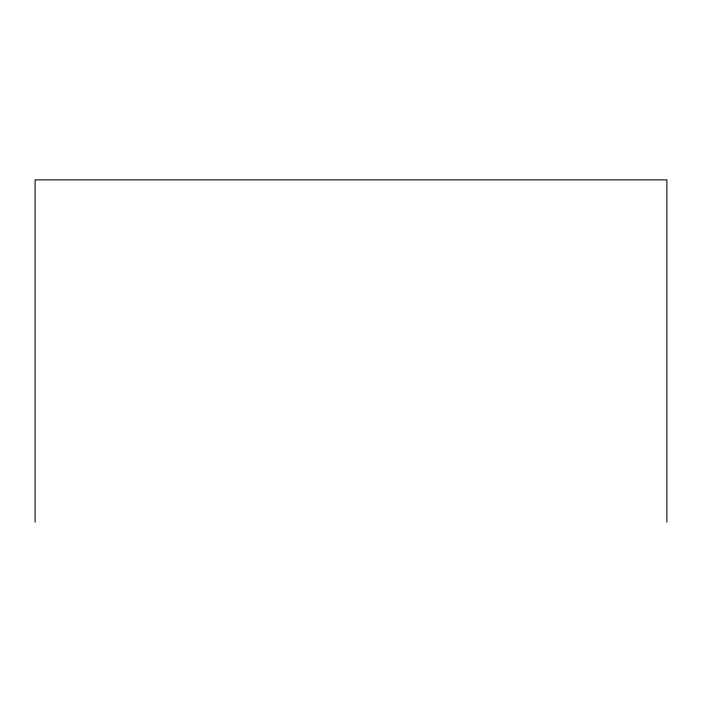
<?xml version="1.0" encoding="UTF-8"?>
<svg xmlns="http://www.w3.org/2000/svg" width="702" height="702" viewBox="0 0 702 702"><rect width="100%" height="100%" fill="white"/><g stroke="black" fill="none" stroke-linecap="round" stroke-linejoin="round"><path stroke-width="1.05" d="M666.9 522.139L666.9 179.861L35.1 179.861L35.1 522.139"/></g></svg>
